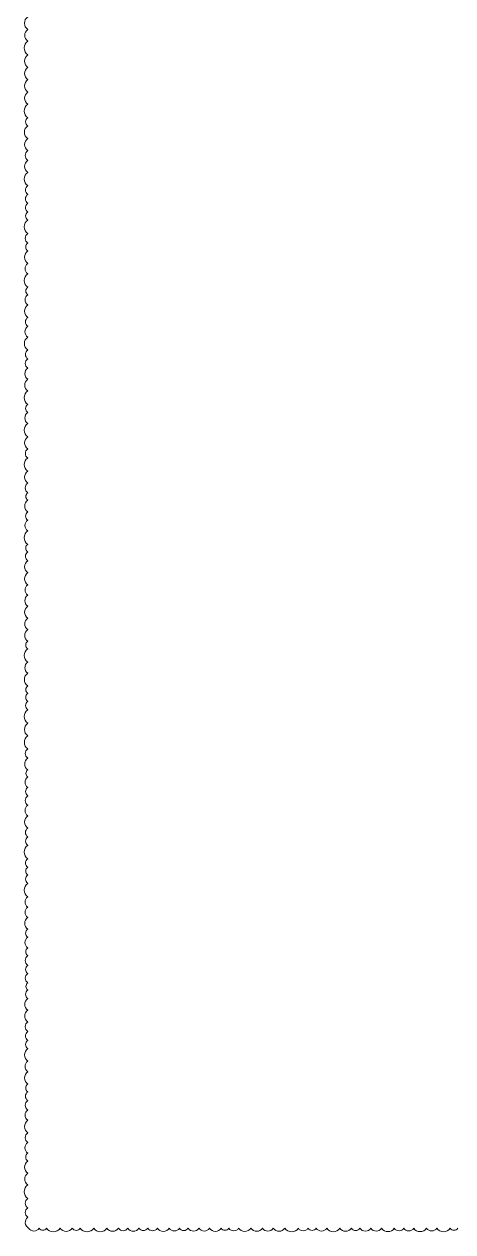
# Model space of a CAD drawing. Header units: metres. Extents: x 8 to 2416, y -346 to 476.
# Drawn here: x 92.3 to 113, y -269.6 to -211.4 of the extents above; entities that cross this region are included whole.
import ezdxf

# ---------------------------------------------------------------- set-up
doc = ezdxf.new("R2010")
doc.units = ezdxf.units.M
doc.linetypes.add('0', pattern=[0])
doc.layers.get('0').update_dxf_attribs({"color": 250, "linetype": '0', "lineweight": 20})

msp = doc.modelspace()

# ---------------------------------------------------------------- linework, layer by layer
at = {"color": 1}
msp.add_lwpolyline([(92.49111, -211.09563, 0.52056705), (92.49111, -211.70669, 0.52056705), (92.49111, -212.26396, 0.52056705), (92.49111, -212.92505, 0.52056705), (92.49111, -213.53049, 0.52056705), (92.49111, -214.11931, 0.52056705), (92.49111, -214.72393, 0.52056705), (92.49111, -215.30437, 0.52056705), (92.49111, -215.95785, 0.52056705), (92.49111, -216.3469, 0.52056705), (92.49111, -216.96316, 0.52056705), (92.49111, -217.53527, 0.52056705), (92.49111, -218.00957, 0.52056705), (92.49111, -218.58833, 0.52056705), (92.49111, -219.22647, 0.52056705), (92.49111, -219.65072, 0.52056705), (92.49111, -220.07637, 0.52056705), (92.49111, -220.49454, 0.52056705), (92.49111, -220.8836, 0.52056705), (92.49111, -221.53212, 0.52056705), (92.49111, -222.00026, 0.52056705), (92.49111, -222.37227, 0.52056705), (92.49111, -222.97422, 0.52056705), (92.49111, -223.47245, 0.52056705), (92.49111, -224.125, 0.52056705), (92.49111, -224.48085, 0.52056705), (92.49111, -224.97401, 0.52056705), (92.49111, -225.57571, 0.52056705), (92.49111, -226.0038, 0.52056705), (92.49111, -226.52325, 0.52056705), (92.49111, -227.14402, 0.52056705), (92.49111, -227.57351, 0.52056705), (92.49111, -228.02245, 0.52056705), (92.49111, -228.55848, 0.52056705), (92.49111, -229.11677, 0.52056705), (92.49111, -229.76471, 0.52056705), (92.49111, -230.15353, 0.52056705), (92.49111, -230.68643, 0.52056705), (92.49111, -231.33119, 0.52056705), (92.49111, -231.90843, 0.52056705), (92.49111, -232.35002, 0.52056705), (92.49111, -232.98191, 0.52056705), (92.49111, -233.55335, 0.52056705), (92.49111, -234.02666, 0.52056705), (92.49111, -234.37738, 0.52056705), (92.49111, -234.94617, 0.52056705), (92.49111, -235.34484, 0.52056705), (92.49111, -235.86335, 0.52056705), (92.49111, -236.50883, 0.52056705), (92.49111, -236.86904, 0.52056705), (92.49111, -237.29937, 0.52056705), (92.49111, -237.87289, 0.52056705), (92.49111, -238.46654, 0.52056705), (92.49111, -238.95325, 0.52056705), (92.49111, -239.49266, 0.52056705), (92.49111, -240.06821, 0.52056705), (92.49111, -240.6166, 0.52056705), (92.49111, -241.17755, 0.52056705), (92.49111, -241.54929, 0.52056705), (92.49111, -242.18464, 0.52056705), (92.49111, -242.71711, 0.52056705), (92.49111, -243.33345, 0.52056705), (92.49111, -243.68873, 0.52056705), (92.49111, -244.0734, 0.52056705), (92.49111, -244.47742, 0.52056705), (92.49111, -245.12894, 0.52056705), (92.49111, -245.73718, 0.52056705), (92.49111, -246.36377, 0.52056705), (92.49111, -246.81121, 0.52056705), (92.49111, -247.37726, 0.52056705), (92.49111, -247.71749, 0.52056705), (92.49111, -248.22462, 0.52056705), (92.49111, -248.62442, 0.52056705), (92.49111, -249.08068, 0.52056705), (92.49111, -249.58725, 0.52056705), (92.49111, -250.18138, 0.52056705), (92.49111, -250.6045, 0.52056705), (92.49111, -251.01094, 0.52056705), (92.49111, -251.65394, 0.52056705), (92.49111, -252.06859, 0.52056705), (92.49111, -252.43519, 0.52056705), (92.49111, -252.84612, 0.52056705), (92.49111, -253.48715, 0.52056705), (92.49111, -253.99102, 0.52056705), (92.49111, -254.48641, 0.52056705), (92.49111, -255.04884, 0.52056705), (92.49111, -255.44017, 0.52056705), (92.49111, -255.95701, 0.52056705), (92.49111, -256.3204, 0.52056705), (92.49111, -256.79581, 0.52056705), (92.49111, -257.18434, 0.52056705), (92.49111, -257.6399, 0.52056705), (92.49111, -257.98022, 0.52056705), (92.49111, -258.39351, 0.52056705), (92.49111, -258.95152, 0.52056705), (92.49111, -259.51502, 0.52056705), (92.49111, -259.98517, 0.52056705), (92.49111, -260.4066, 0.52056705), (92.49111, -260.80525, 0.52056705), (92.49111, -261.41117, 0.52056705), (92.49111, -261.91584, 0.52056705), (92.49111, -262.51725, 0.52056705), (92.49111, -262.88545, 0.52056705), (92.49111, -263.30743, 0.52056705), (92.49111, -263.76333, 0.52056705), (92.49111, -264.25873, 0.52056705), (92.49111, -264.86409, 0.52056705), (92.49111, -265.33095, 0.52056705), (92.49111, -265.84219, 0.52056705), (92.49111, -266.22469, 0.52056705), (92.49111, -266.80683, 0.52056705), (92.49111, -267.36976, 0.52056705), (92.49111, -268.02466, 0.52056705), (92.49111, -268.48081, 0.52056705), (92.49111, -268.92783, 0.52056705), (92.53524, -269.46238, 0.52056705), (93.04137, -269.46238, 0.52056705), (93.39223, -269.46238, 0.52056705), (94.04488, -269.46238, 0.52056705), (94.63236, -269.46238, 0.52056705), (95.0171, -269.46238, 0.52056705), (95.67142, -269.46238, 0.52056705), (96.29966, -269.46238, 0.52056705), (96.85784, -269.46238, 0.52056705), (97.30532, -269.46238, 0.52056705), (97.84492, -269.46238, 0.52056705), (98.26927, -269.46238, 0.52056705), (98.73232, -269.46238, 0.52056705), (99.3049, -269.46238, 0.52056705), (99.79172, -269.46238, 0.52056705), (100.21479, -269.46238, 0.52056705), (100.73668, -269.46238, 0.52056705), (101.23931, -269.46238, 0.52056705), (101.80193, -269.46238, 0.52056705), (102.17649, -269.46238, 0.52056705), (102.64386, -269.46238, 0.52056705), (103.23365, -269.46238, 0.52056705), (103.79327, -269.46238, 0.52056705), (104.31347, -269.46238, 0.52056705), (104.86439, -269.46238, 0.52056705), (105.51795, -269.46238, 0.52056705), (105.98279, -269.46238, 0.52056705), (106.37865, -269.46238, 0.52056705), (106.88601, -269.46238, 0.52056705), (107.51428, -269.46238, 0.52056705), (108.07304, -269.46238, 0.52056705), (108.48265, -269.46238, 0.52056705), (109.0134, -269.46238, 0.52056705), (109.52411, -269.46238, 0.52056705), (110.13826, -269.46238, 0.52056705), (110.59185, -269.46238, 0.52056705), (111.07178, -269.46238, 0.52056705), (111.69014, -269.46238, 0.52056705), (112.18665, -269.46238, 0.52056705), (112.831, -269.46238, 0.52056705), (113.19711, -269.46238, 0.52056705)], format="xyb", dxfattribs=at)

doc.saveas('drawing.dxf')
